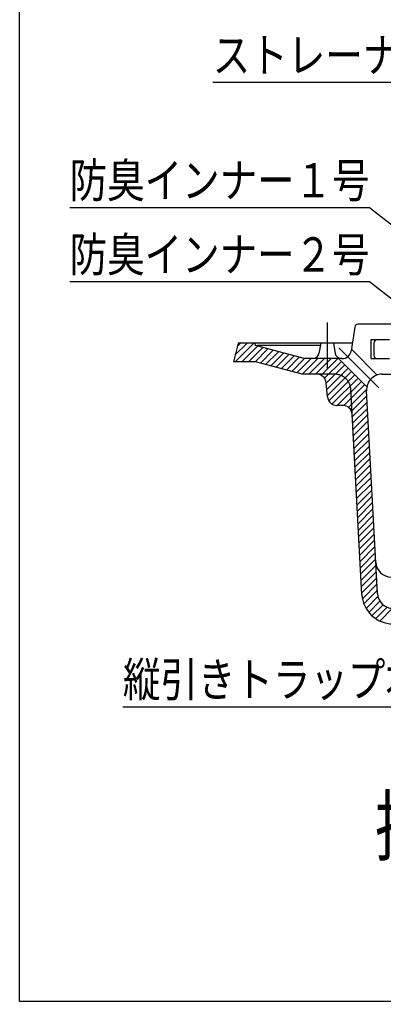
# Model space of a CAD drawing. Units: millimetres, scale not verified. Extents: x -1365 to 1365, y -930 to 870.
# Drawn here: x -1365 to -1132, y -930 to -301 of the extents above; entities that cross this region are included whole.
import ezdxf
from ezdxf.enums import TextEntityAlignment as Align

# ---------------------------------------------------------------- set-up
doc = ezdxf.new("R2010")
doc.units = ezdxf.units.MM
doc.header["$LTSCALE"] = 10
doc.linetypes.add('CHAIN1', pattern=[8, 5, -1, 1, -1])
doc.linetypes.add('DASHED2', pattern=[3, 2, -1])
for name, color, linetype in [('0-7_枠細線', 5, 'Continuous'), ('0-8_枠中線', 5, 'Continuous'), ('0-E_極細4', 6, 'Continuous'), ('1-1_寸法4', 7, 'Continuous')]:
    doc.layers.add(name, color=color, linetype=linetype)
doc.styles.add('ＭＳ ゴシック', font='')
doc.styles.get('ＭＳ ゴシック').set_extended_font_data('MS Gothic')

msp = doc.modelspace()

# ---------------------------------------------------------------- linework, layer by layer
at = {"layer": '0-8_枠中線'}
msp.add_lwpolyline([(-1365, -930), (-1365, 870), (1365, 870), (1365, -930)], close=True, dxfattribs=at)
at = {"layer": '0-E_極細4', "linetype": 'CHAIN1'}
for p, q in [((-1168.21, -494.93), (-1168.21, -524.13)), ((-1160.68, -511.24), (-1135, -536.92))]:
    msp.add_line(p, q, dxfattribs=at)
at = {"layer": '0-E_極細4'}
for p, q in [((-1119.21, -496.12), (-1148.42, -496.12)), ((-1150.41, -497.89), (-1152.71, -513.02)), ((-1225.21, -508.12), (-1228.21, -520.12)), ((-1227.18, -516), (-1219.3, -508.12)), ((-1227.06, -520.12), (-1215.06, -508.12)), ((-1225.76, -510.34), (-1223.54, -508.12)), ((-1152.27, -508.12), (-1225.21, -508.12)), ((-1214.06, -509.77), (-1214.21, -508.12)), ((-1172.21, -508.12), (-1173.43, -514.84)), ((-1164.21, -508.12), (-1163.03, -514.81)), ((-1136.21, -506.12), (-1140.21, -506.12)), ((-1140.21, -506.12), (-1140.21, -518.12)), ((-1138.21, -508.12), (-1138.21, -516.12)), ((-1128.21, -506.12), (-1136.21, -506.12)), ((-1128.21, -506.12), (-1136.21, -506.12)), ((-1222.81, -520.12), (-1212.8, -510.11)), ((-1218.57, -520.12), (-1209.45, -511)), ((-1214.33, -520.12), (-1206.11, -511.9)), ((-1182.89, -518.12), (-1214.06, -509.77)), ((-1172.51, -509.77), (-1212.66, -509.77)), ((-1210.93, -520.96), (-1202.76, -512.8)), ((-1207.58, -521.86), (-1199.42, -513.69)), ((-1204.23, -522.75), (-1196.07, -514.59)), ((-1200.89, -523.65), (-1192.72, -515.49)), ((-1152.27, -512.58), (-1136.2, -528.65)), ((-1214.06, -520.12), (-1228.21, -520.12)), ((-1184.21, -528.12), (-1214.06, -520.12)), ((-1197.54, -524.55), (-1189.38, -516.38)), ((-1194.2, -525.44), (-1186.03, -517.28)), ((-1190.85, -526.34), (-1182.63, -518.12)), ((-1187.5, -527.24), (-1178.39, -518.12)), ((-1184.14, -528.12), (-1174.14, -518.12)), ((-1168.21, -518.12), (-1182.89, -518.12)), ((-1179.9, -528.12), (-1169.9, -518.12)), ((-1175.66, -528.12), (-1165.66, -518.12)), ((-1172.05, -528.75), (-1161.42, -518.12)), ((-1169.78, -530.73), (-1159.02, -519.97)), ((-1168.72, -533.91), (-1156.9, -522.09)), ((-1158.65, -518.12), (-1168.21, -518.12)), ((-1160.87, -518.12), (-1142.8, -536.19)), ((-1140.21, -518.12), (-1128.21, -518.12)), ((-1136.21, -518.12), (-1128.21, -518.12)), ((-1174.73, -528.12), (-1184.21, -528.12)), ((-1168.38, -537.81), (-1154.78, -524.21)), ((-1168.04, -541.72), (-1152.66, -526.33)), ((-1167.19, -545.11), (-1150.54, -528.45)), ((-1132.99, -528.12), (-1119.21, -528.12)), ((-1167.96, -542.64), (-1168.75, -533.6)), ((-1165.09, -547.25), (-1148.41, -530.57)), ((-1161.72, -548.12), (-1146.29, -532.69)), ((-1157.51, -548.16), (-1144.17, -534.82)), ((-1154.5, -549.39), (-1142.99, -537.87)), ((-1136.01, -668.65), (-1142.98, -538.66)), ((-1152.66, -551.79), (-1142.8, -541.93)), ((-1152.11, -555.48), (-1142.58, -545.96)), ((-1158.19, -548.12), (-1161.98, -548.12)), ((-1151.89, -559.51), (-1142.37, -549.98)), ((-1145.98, -669.19), (-1152.2, -553.8)), ((-1151.67, -563.53), (-1142.15, -554.01)), ((-1151.46, -567.56), (-1141.94, -558.04)), ((-1151.24, -571.58), (-1141.72, -562.07)), ((-1151.02, -575.61), (-1141.51, -566.09)), ((-1150.81, -579.64), (-1141.29, -570.12)), ((-1150.59, -583.66), (-1141.07, -574.15)), ((-1150.37, -587.69), (-1140.86, -578.17)), ((-1150.16, -591.71), (-1140.64, -582.2)), ((-1149.94, -595.74), (-1140.43, -586.23)), ((-1149.72, -599.76), (-1140.21, -590.25)), ((-1149.51, -603.79), (-1140, -594.28)), ((-1149.29, -607.82), (-1139.78, -598.31)), ((-1149.07, -611.84), (-1139.56, -602.33)), ((-1148.86, -615.87), (-1139.35, -606.36)), ((-1148.64, -619.89), (-1139.13, -610.39)), ((-1148.42, -623.92), (-1138.92, -614.41)), ((-1148.21, -627.95), (-1138.7, -618.44)), ((-1147.99, -631.97), (-1138.49, -622.47)), ((-1147.77, -636), (-1138.27, -626.5)), ((-1147.56, -640.02), (-1138.05, -630.52)), ((-1147.34, -644.05), (-1137.84, -634.55)), ((-1147.12, -648.08), (-1137.62, -638.58)), ((-1146.9, -652.1), (-1137.41, -642.6)), ((-1146.69, -656.13), (-1137.19, -646.63)), ((-1146.47, -660.15), (-1136.98, -650.66)), ((-1146.25, -664.18), (-1136.76, -654.68)), ((-1146.04, -668.2), (-1136.54, -658.71)), ((-1145.63, -672.04), (-1136.33, -662.74)), ((-1144.67, -675.32), (-1136.11, -666.76)), ((-1143.29, -678.19), (-1135.71, -670.6)), ((-1141.56, -680.7), (-1134.42, -673.55)), ((-1139.5, -682.88), (-1132.42, -675.8)), ((-1137.12, -684.75), (-1129.77, -677.39)), ((-1134.4, -686.27), (-1126.25, -678.11))]:
    msp.add_line(p, q, dxfattribs=at)
at = {"layer": '0-E_極細4', "linetype": 'DASHED2'}
for p, q in [((-1163.06, -528.12), (-1174.73, -528.12)), ((-1152.2, -553.8), (-1153.07, -537.58))]:
    msp.add_line(p, q, dxfattribs=at)
at = {"layer": '0-E_極細4'}
for centre, radius, start, end in [((-1148.42, -498.12), 2, 90, 173.4802), ((-1136.21, -508.12), 2, 90, 180), ((-1177.37, -514.12), 4, 270, 349.67095), ((-1159.09, -514.12), 4, 189.9788, 270), ((-1158.65, -512.12), 6, 270, 351.34132), ((-1136.21, -516.12), 2, 180, 270), ((-1174.73, -534.12), 6, 5, 90), ((-1132.99, -538.12), 10, 90, 183.06691), ((-1161.98, -542.12), 6, 185, 270), ((-1158.19, -554.12), 6, 3.08199, 90), ((-1127.1, -648.11), 10, 183.06691, 270), ((-1126.01, -668.11), 20, 183.08199, 270), ((-1126.03, -668.11), 10, 183.06691, 270)]:
    msp.add_arc(centre, radius, start, end, dxfattribs=at)
at = {"layer": '0-E_極細4', "linetype": 'DASHED2'}
msp.add_arc((-1163.06, -538.12), 10, 3.08199, 90, dxfattribs=at)
at = {"layer": '1-1_寸法4'}
for points in [[(-1064.22, -384.42), (-1097.4, -341.21), (-1241.4, -341.21)], [(-1058.72, -485.54), (-1140.99, -421.45), (-1332.99, -421.45)], [(-1081.63, -515.22), (-1140.99, -468.97), (-1332.99, -468.97)], [(-1027.51, -645.47), (-1082.88, -741.37), (-1298.88, -741.37)]]:
    msp.add_lwpolyline(points, dxfattribs=at)

# ---------------------------------------------------------------- texts
at = {"layer": '0-7_枠細線', "style": 'ＭＳ ゴシック', "width": 0.8}
msp.add_text('排水部詳細図', height=36.66, dxfattribs=at).set_placement((-1137.63, -846.85), align=Align.BOTTOM_LEFT)
at = {"layer": '1-1_寸法4', "style": 'ＭＳ ゴシック', "width": 0.8}
for s, p in [('ストレーナー', (-1241.4, -341.21)), ('防臭インナー１号', (-1332.99, -421.45)), ('防臭インナー２号', (-1332.99, -468.97)), ('縦引きトラップ本体', (-1298.88, -741.37))]:
    msp.add_text(s, height=21.99, dxfattribs=at).set_placement(p, align=Align.BOTTOM_LEFT)

doc.saveas('drawing.dxf')
